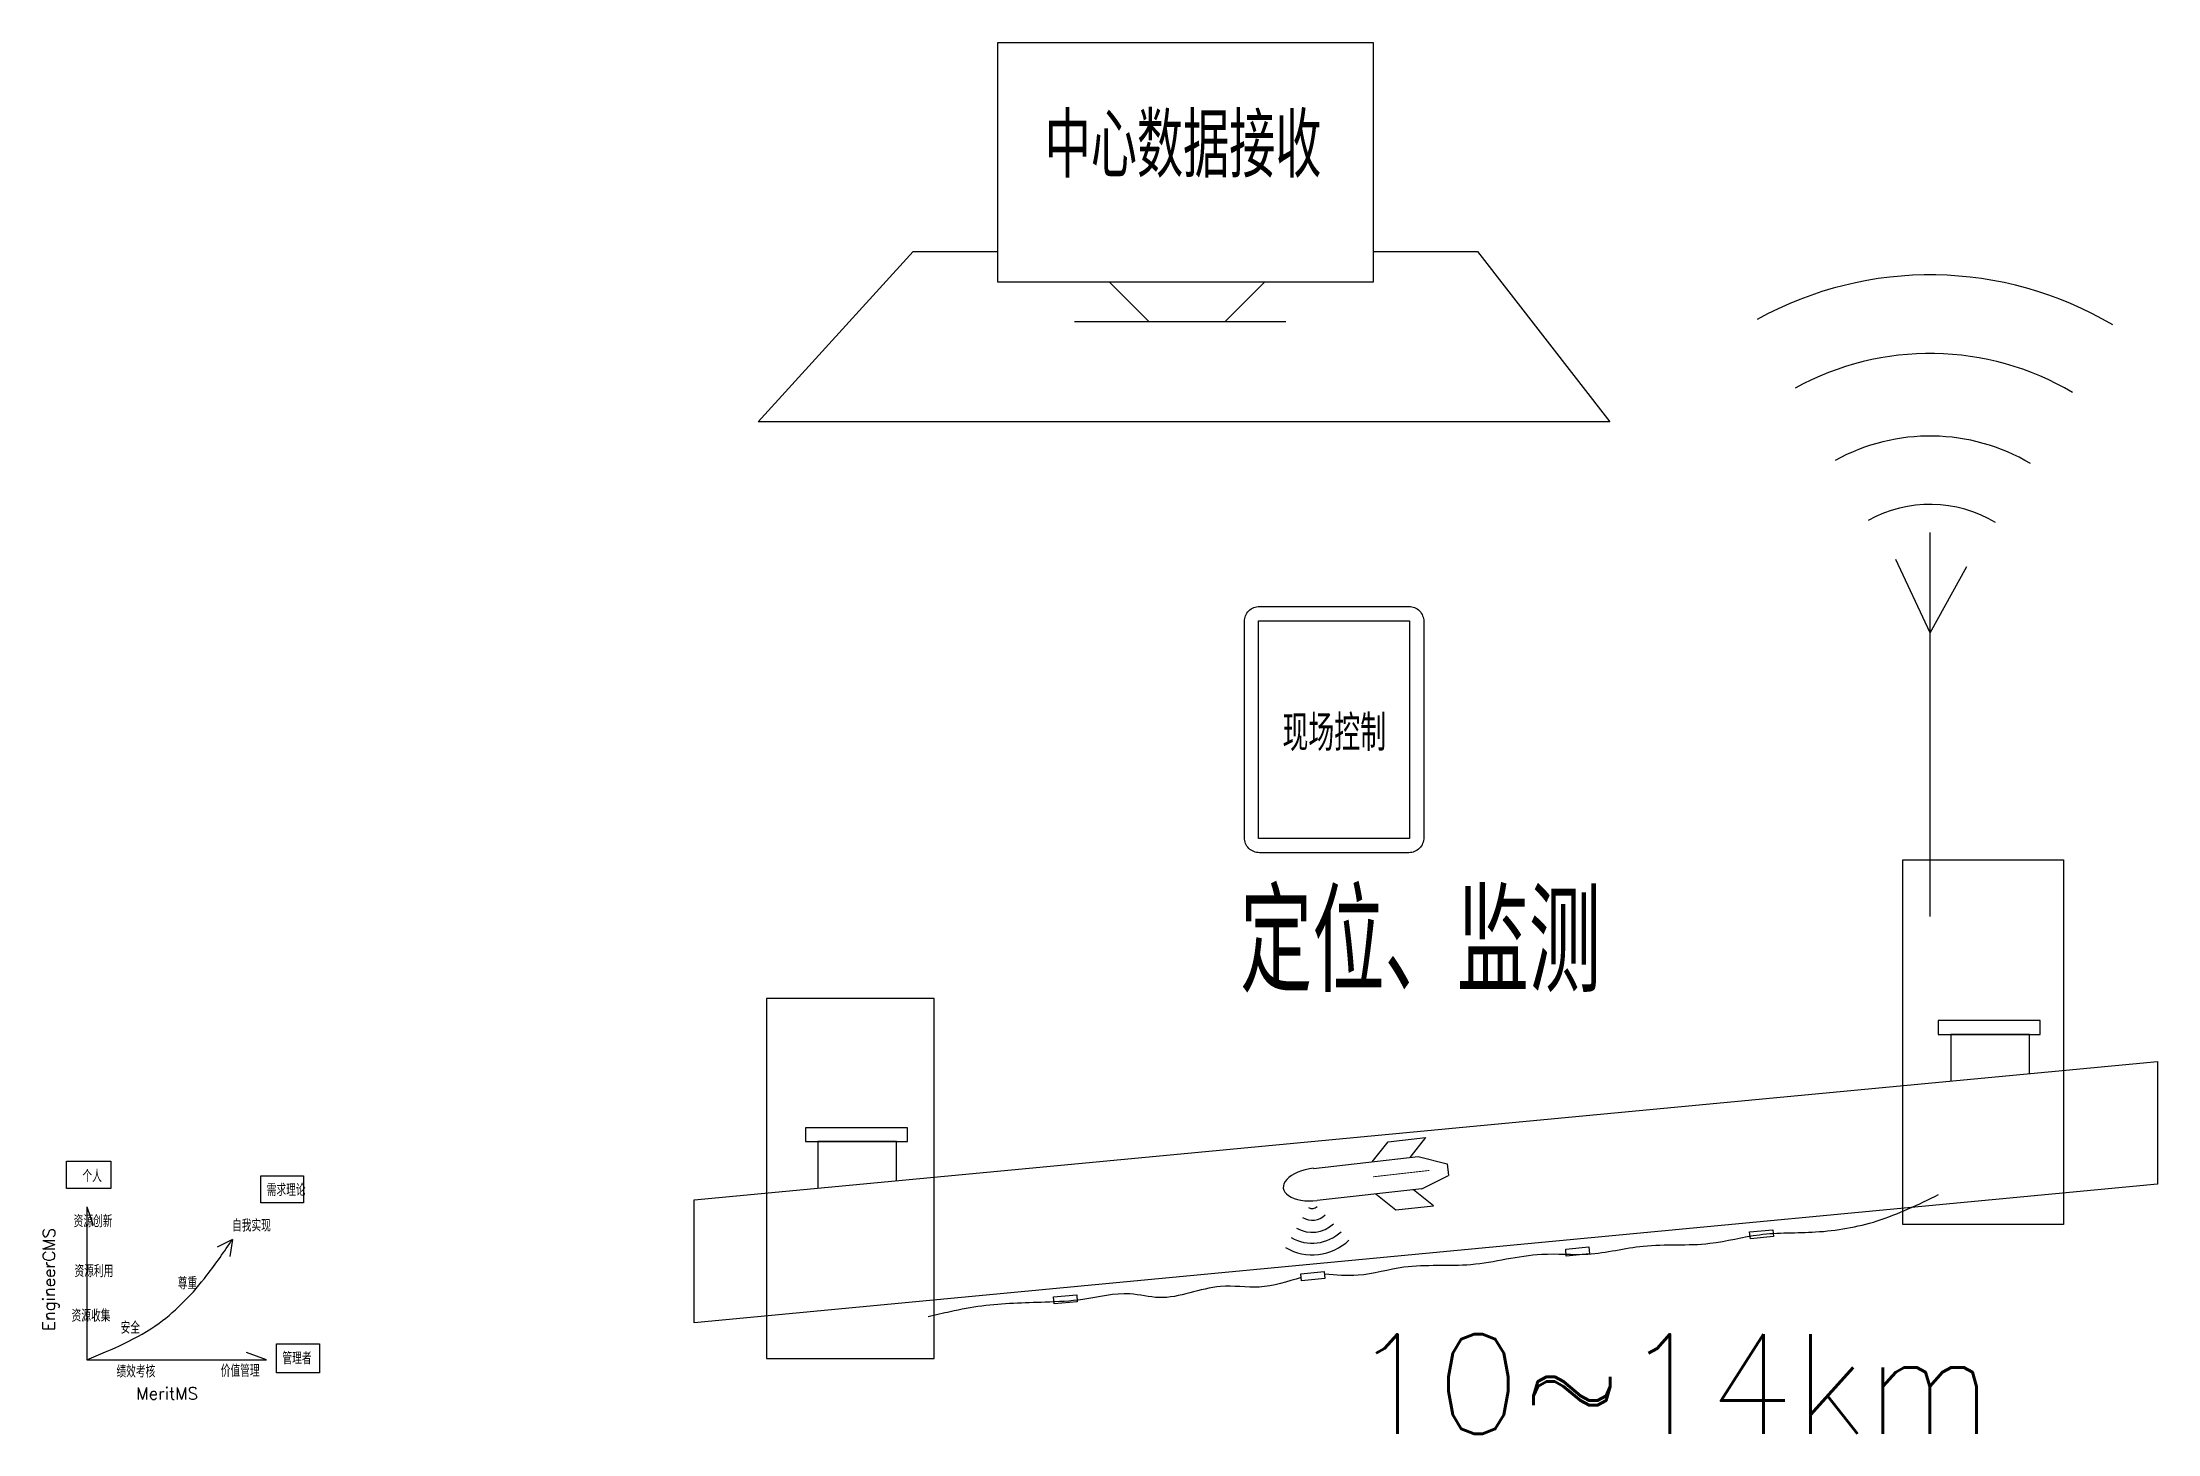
# Model space of a CAD drawing. Extents: x 423 to 12670, y 157 to 8211.
import ezdxf

# ---------------------------------------------------------------- set-up
doc = ezdxf.new("R2010")
doc.units = 0
doc.styles.get("Standard").update_dxf_attribs({"font": 'txt', "bigfont": 'gbcbig.shx'})

msp = doc.modelspace()

# ---------------------------------------------------------------- linework, layer by layer
for points in [[(5956, 8211), (8128, 8211), (8128, 6823), (5956, 6823)], [(7465, 4863), (8339, 4863), (8339, 3603), (7465, 3603)], [(11194, 3478), (12125, 3478), (12125, 1368), (11194, 1368)], [(5587, 2677), (4615, 2677), (4615, 593), (5587, 593)], [(11400, 2468), (11990, 2468), (11990, 2548), (11400, 2548)], [(4197, 1510), (12670, 2311), (12670, 1601), (4197, 799)], [(4841, 1848), (5432, 1848), (5432, 1928), (4841, 1928)], [(562, 1734), (820, 1734), (820, 1576), (562, 1576)], [(1687, 1649), (1934, 1649), (1934, 1493), (1687, 1493)], [(9243, 1226), (9377, 1238), (9381, 1198), (9246, 1185)], [(10308, 1325), (10442, 1338), (10446, 1298), (10312, 1285)], [(7710, 1082), (7844, 1095), (7848, 1055), (7714, 1042)], [(6277, 949), (6412, 961), (6415, 921), (6281, 908)], [(1778, 677), (2027, 677), (2027, 509), (1778, 509)]]:
    msp.add_lwpolyline(points, close=True)
for points in [[(8128, 7000), (8733, 7000), (9499, 6015), (4567, 6015), (5465, 7000)], [(5465, 7000), (5956, 7000)], [(6602, 6823), (6830, 6595), (7271, 6595), (7499, 6823)], [(6399, 6595), (7623, 6595)], [(11353, 4793), (11353, 5374)], [(11353, 3151), (11353, 4793), (11154, 5218)], [(11353, 4793), (11565, 5176)], [(11928, 2241), (11928, 2468), (11472, 2468), (11472, 2198)], [(5369, 1620), (5369, 1848), (4913, 1848), (4913, 1577)], [(8123, 1731), (8215, 1846), (8432, 1871), (8340, 1756)], [(7783, 1693), (8388, 1761)], [(8388, 1761), (8557, 1720)], [(8557, 1720), (8564, 1652)], [(8409, 1574), (8564, 1652)], [(680, 1470), (680, 584), (1720, 584), (1604, 627)], [(680, 1470), (717, 1365)], [(8409, 1574), (7804, 1506)], [(8144, 1545), (8259, 1452), (8477, 1477), (8361, 1569)], [(1524, 1282), (1435, 1236)], [(1524, 1282), (1509, 1182)]]:
    msp.add_lwpolyline(points)
msp.add_lwpolyline([(7470, 4946), (8335, 4946, -0.414214), (8421, 4859), (8421, 3607, -0.414214), (8335, 3520), (7470, 3520, -0.414214), (7383, 3607), (7383, 4859, -0.414214)], format="xyb", close=True)
at = {"const_width": 5}
msp.add_lwpolyline([(8127, 1644), (8454, 1681)], dxfattribs=at)
for centre, radius, start, end in [((11353, 4793), 2072, 59.3239, 118.9061), ((11353, 4793), 1617, 59.3239, 118.9061), ((11353, 4793), 1139, 59.3239, 118.9061), ((11353, 4793), 743, 59.3239, 118.9061), ((7775, 1504), 43.6, 240.2096, 313.2813), ((7775, 1504), 181, 240.2096, 313.2813), ((7775, 1504), 111, 240.2096, 313.2813), ((7775, 1504), 311, 240.2096, 313.2813), ((7775, 1504), 244, 240.2096, 313.2813)]:
    msp.add_arc(centre, radius, start, end)
msp.add_ellipse((7794, 1600), major_axis=(186, 21), ratio=0.501075, start_param=1.570796, end_param=4.712389)
for points in [[(7848, 1082), (8041, 1076), (8306, 1122), (8694, 1137), (9104, 1196), (9371, 1197), (9692, 1243), (10078, 1259), (10365, 1309), (10690, 1325), (11046, 1389), (11402, 1541)], [(680, 584), (1099, 797), (1376, 1074), (1524, 1282)], [(7712, 1062), (7469, 1006), (7245, 1009), (6888, 945), (6720, 966), (6448, 934), (6229, 918), (5863, 896), (5680, 863), (5552, 833)]]:
    msp.add_spline(points, degree=3)

# ---------------------------------------------------------------- texts
for s, height, p in [('中心数据接收', 371.1, (6226, 7428)), ('现场控制', 208.3, (7603, 4109)), ('定位、监测', 580.4, (7358, 2712)), ('个人', 70.3, (655, 1613)), ('需求理论', 70.3, (1722, 1533)), ('资源创新', 70.3, (604, 1352)), ('自我实现', 70.3, (1521, 1327)), ('资源利用', 70.3, (609, 1063)), ('尊重', 70.3, (1207, 993)), ('资源收集', 70.3, (592, 805)), ('安全', 70.3, (876, 735)), ('管理者', 70.3, (1813, 559)), ('10~14km', 575.4, (7997, 157)), ('绩效考核', 70.3, (852, 482)), ('价值管理', 70.3, (1456, 486)), ('MeritMS', 70.3, (966, 355))]:
    msp.add_text(s, height=height).set_placement(p)
msp.add_text('EngineerCMS', height=70.31, rotation=90).set_placement((496, 752))

doc.saveas('drawing.dxf')
